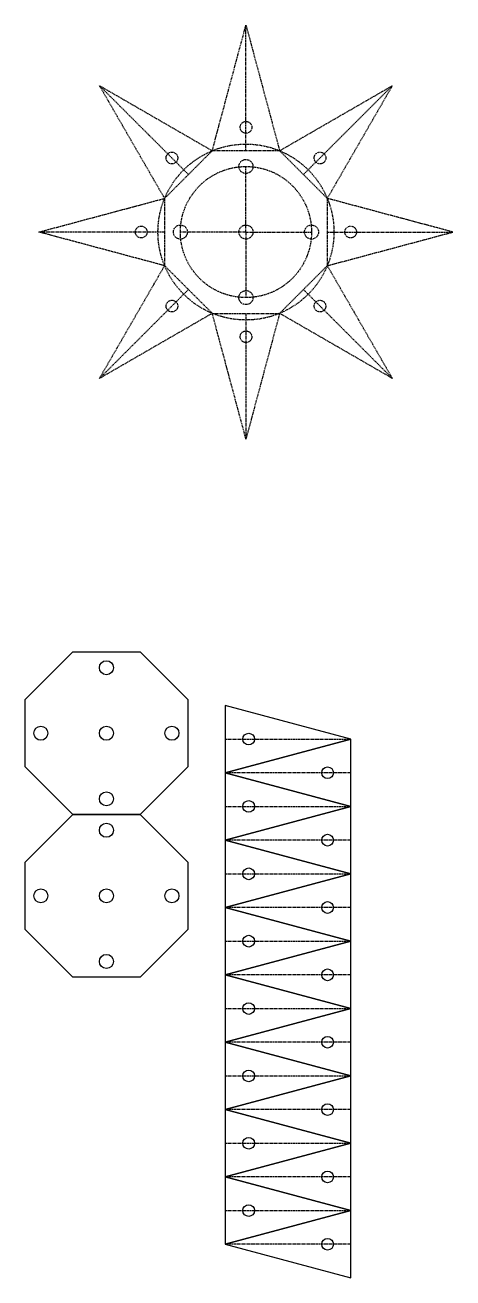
# Model space of a CAD drawing. Header units: millimetres. Extents: x -97 to -5, y -332 to -64.
import ezdxf

# ---------------------------------------------------------------- set-up
doc = ezdxf.new("R2010")
doc.units = ezdxf.units.MM
doc.linetypes.add('DASHED', pattern=[0.2067, 0.1654, -0.0413])

msp = doc.modelspace()

# ---------------------------------------------------------------- linework, layer by layer
at = {"color": 30, "linetype": 'DASHED', "lineweight": 25, "true_color": 0xf37a00}
for p, q in [((-56.81, -91.15), (-49.61, -64.31)), ((-49.61, -91.15), (-49.61, -64.31)), ((-49.61, -64.31), (-42.42, -91.15)), ((-66.98, -101.32), (-80.87, -77.26)), ((-61.89, -96.23), (-80.87, -77.26)), ((-80.87, -77.26), (-56.81, -91.15)), ((-42.42, -91.15), (-18.36, -77.26)), ((-37.34, -96.23), (-18.36, -77.26)), ((-18.36, -77.26), (-32.25, -101.32)), ((-56.81, -91.15), (-66.98, -101.32)), ((-42.42, -91.15), (-56.81, -91.15)), ((-32.25, -101.32), (-42.42, -91.15)), ((-49.61, -108.51), (-49.61, -94.51)), ((-93.81, -108.51), (-66.98, -101.32)), ((-66.98, -101.32), (-66.98, -115.7)), ((-5.41, -108.51), (-32.25, -101.32)), ((-32.25, -101.32), (-32.25, -115.7)), ((-66.98, -115.7), (-93.81, -108.51)), ((-66.98, -108.51), (-93.81, -108.51)), ((-49.61, -108.51), (-63.61, -108.51)), ((-49.61, -108.51), (-35.61, -108.51)), ((-49.61, -108.51), (-49.61, -122.51)), ((-32.25, -115.7), (-5.41, -108.51)), ((-32.25, -108.51), (-5.41, -108.51)), ((-80.87, -139.76), (-66.98, -115.7)), ((-66.98, -115.7), (-56.81, -125.87)), ((-42.42, -125.87), (-32.25, -115.7)), ((-32.25, -115.7), (-18.36, -139.76)), ((-61.89, -120.78), (-80.87, -139.76)), ((-37.34, -120.78), (-18.36, -139.76)), ((-56.81, -125.87), (-80.87, -139.76)), ((-56.81, -125.87), (-42.42, -125.87)), ((-49.61, -152.71), (-56.81, -125.87)), ((-42.42, -125.87), (-49.61, -152.71)), ((-49.61, -125.87), (-49.61, -152.71)), ((-18.36, -139.76), (-42.42, -125.87)), ((-54.03, -216.79), (-27.19, -216.79)), ((-27.19, -223.98), (-54.03, -223.98)), ((-54.03, -231.17), (-27.19, -231.17)), ((-27.19, -238.37), (-54.03, -238.37)), ((-54.03, -245.56), (-27.19, -245.56)), ((-27.19, -252.75), (-54.03, -252.75)), ((-54.03, -259.94), (-27.19, -259.94)), ((-27.19, -267.13), (-54.03, -267.13)), ((-54.03, -274.32), (-27.19, -274.32)), ((-27.19, -281.51), (-54.03, -281.51)), ((-54.03, -288.7), (-27.19, -288.7)), ((-27.19, -295.9), (-54.03, -295.9)), ((-54.03, -303.09), (-27.19, -303.09)), ((-27.19, -310.28), (-54.03, -310.28)), ((-54.03, -317.47), (-27.19, -317.47)), ((-27.19, -324.66), (-54.03, -324.66))]:
    msp.add_line(p, q, dxfattribs=at)
for points in [[(-62.05, -208.35), (-62.05, -222.73), (-72.22, -232.9), (-86.61, -232.9), (-96.77, -222.73), (-96.77, -208.35), (-86.61, -198.18), (-72.22, -198.18)], [(-27.19, -216.79), (-54.03, -209.6), (-54.03, -223.98)], [(-27.19, -216.79), (-54.03, -223.98), (-27.19, -231.17)], [(-54.03, -223.98), (-54.03, -238.37), (-27.19, -231.17)], [(-27.19, -231.17), (-54.03, -238.37), (-27.19, -245.56)], [(-62.05, -243.07), (-62.05, -257.46), (-72.22, -267.63), (-86.61, -267.63), (-96.77, -257.46), (-96.77, -243.07), (-86.61, -232.9), (-72.22, -232.9)], [(-54.03, -238.37), (-54.03, -252.75), (-27.19, -245.56)], [(-27.19, -245.56), (-54.03, -252.75), (-27.19, -259.94)], [(-54.03, -252.75), (-54.03, -267.13), (-27.19, -259.94)], [(-27.19, -259.94), (-54.03, -267.13), (-27.19, -274.32)], [(-54.03, -267.13), (-54.03, -281.51), (-27.19, -274.32)], [(-27.19, -274.32), (-54.03, -281.51), (-27.19, -288.7)], [(-54.03, -281.51), (-54.03, -295.9), (-27.19, -288.7)], [(-27.19, -288.7), (-54.03, -295.9), (-27.19, -303.09)], [(-54.03, -295.9), (-54.03, -310.28), (-27.19, -303.09)], [(-27.19, -303.09), (-54.03, -310.28), (-27.19, -317.47)], [(-54.03, -310.28), (-54.03, -324.66), (-27.19, -317.47)], [(-27.19, -317.47), (-54.03, -324.66), (-27.19, -331.85)]]:
    msp.add_lwpolyline(points, close=True)
for centre, radius in [((-49.61, -86.15), 1.25), ((-49.61, -108.51), 18.79), ((-65.43, -92.7), 1.25), ((-49.61, -94.51), 1.5), ((-33.8, -92.7), 1.25), ((-49.61, -108.51), 14), ((-63.61, -108.51), 1.5), ((-49.61, -108.51), 1.5), ((-35.61, -108.51), 1.5), ((-71.98, -108.51), 1.25), ((-27.25, -108.51), 1.25), ((-49.61, -122.51), 1.5), ((-65.43, -124.32), 1.25), ((-33.8, -124.32), 1.25), ((-49.61, -130.87), 1.25)]:
    msp.add_circle(centre, radius, dxfattribs=at)
for centre, radius in [((-79.41, -201.54), 1.5), ((-93.41, -215.54), 1.5), ((-79.41, -215.54), 1.5), ((-65.41, -215.54), 1.5), ((-49.03, -216.79), 1.25), ((-32.19, -223.98), 1.25), ((-79.41, -229.54), 1.5), ((-49.03, -231.17), 1.25), ((-79.41, -236.26), 1.5), ((-32.19, -238.37), 1.25), ((-49.03, -245.56), 1.25), ((-93.41, -250.26), 1.5), ((-79.41, -250.26), 1.5), ((-65.41, -250.26), 1.5), ((-32.19, -252.75), 1.25), ((-49.03, -259.94), 1.25), ((-79.41, -264.26), 1.5), ((-32.19, -267.13), 1.25), ((-49.03, -274.32), 1.25), ((-32.19, -281.51), 1.25), ((-49.03, -288.7), 1.25), ((-32.19, -295.9), 1.25), ((-49.03, -303.09), 1.25), ((-32.19, -310.28), 1.25), ((-49.03, -317.47), 1.25), ((-32.19, -324.66), 1.25)]:
    msp.add_circle(centre, radius)

doc.saveas('drawing.dxf')
